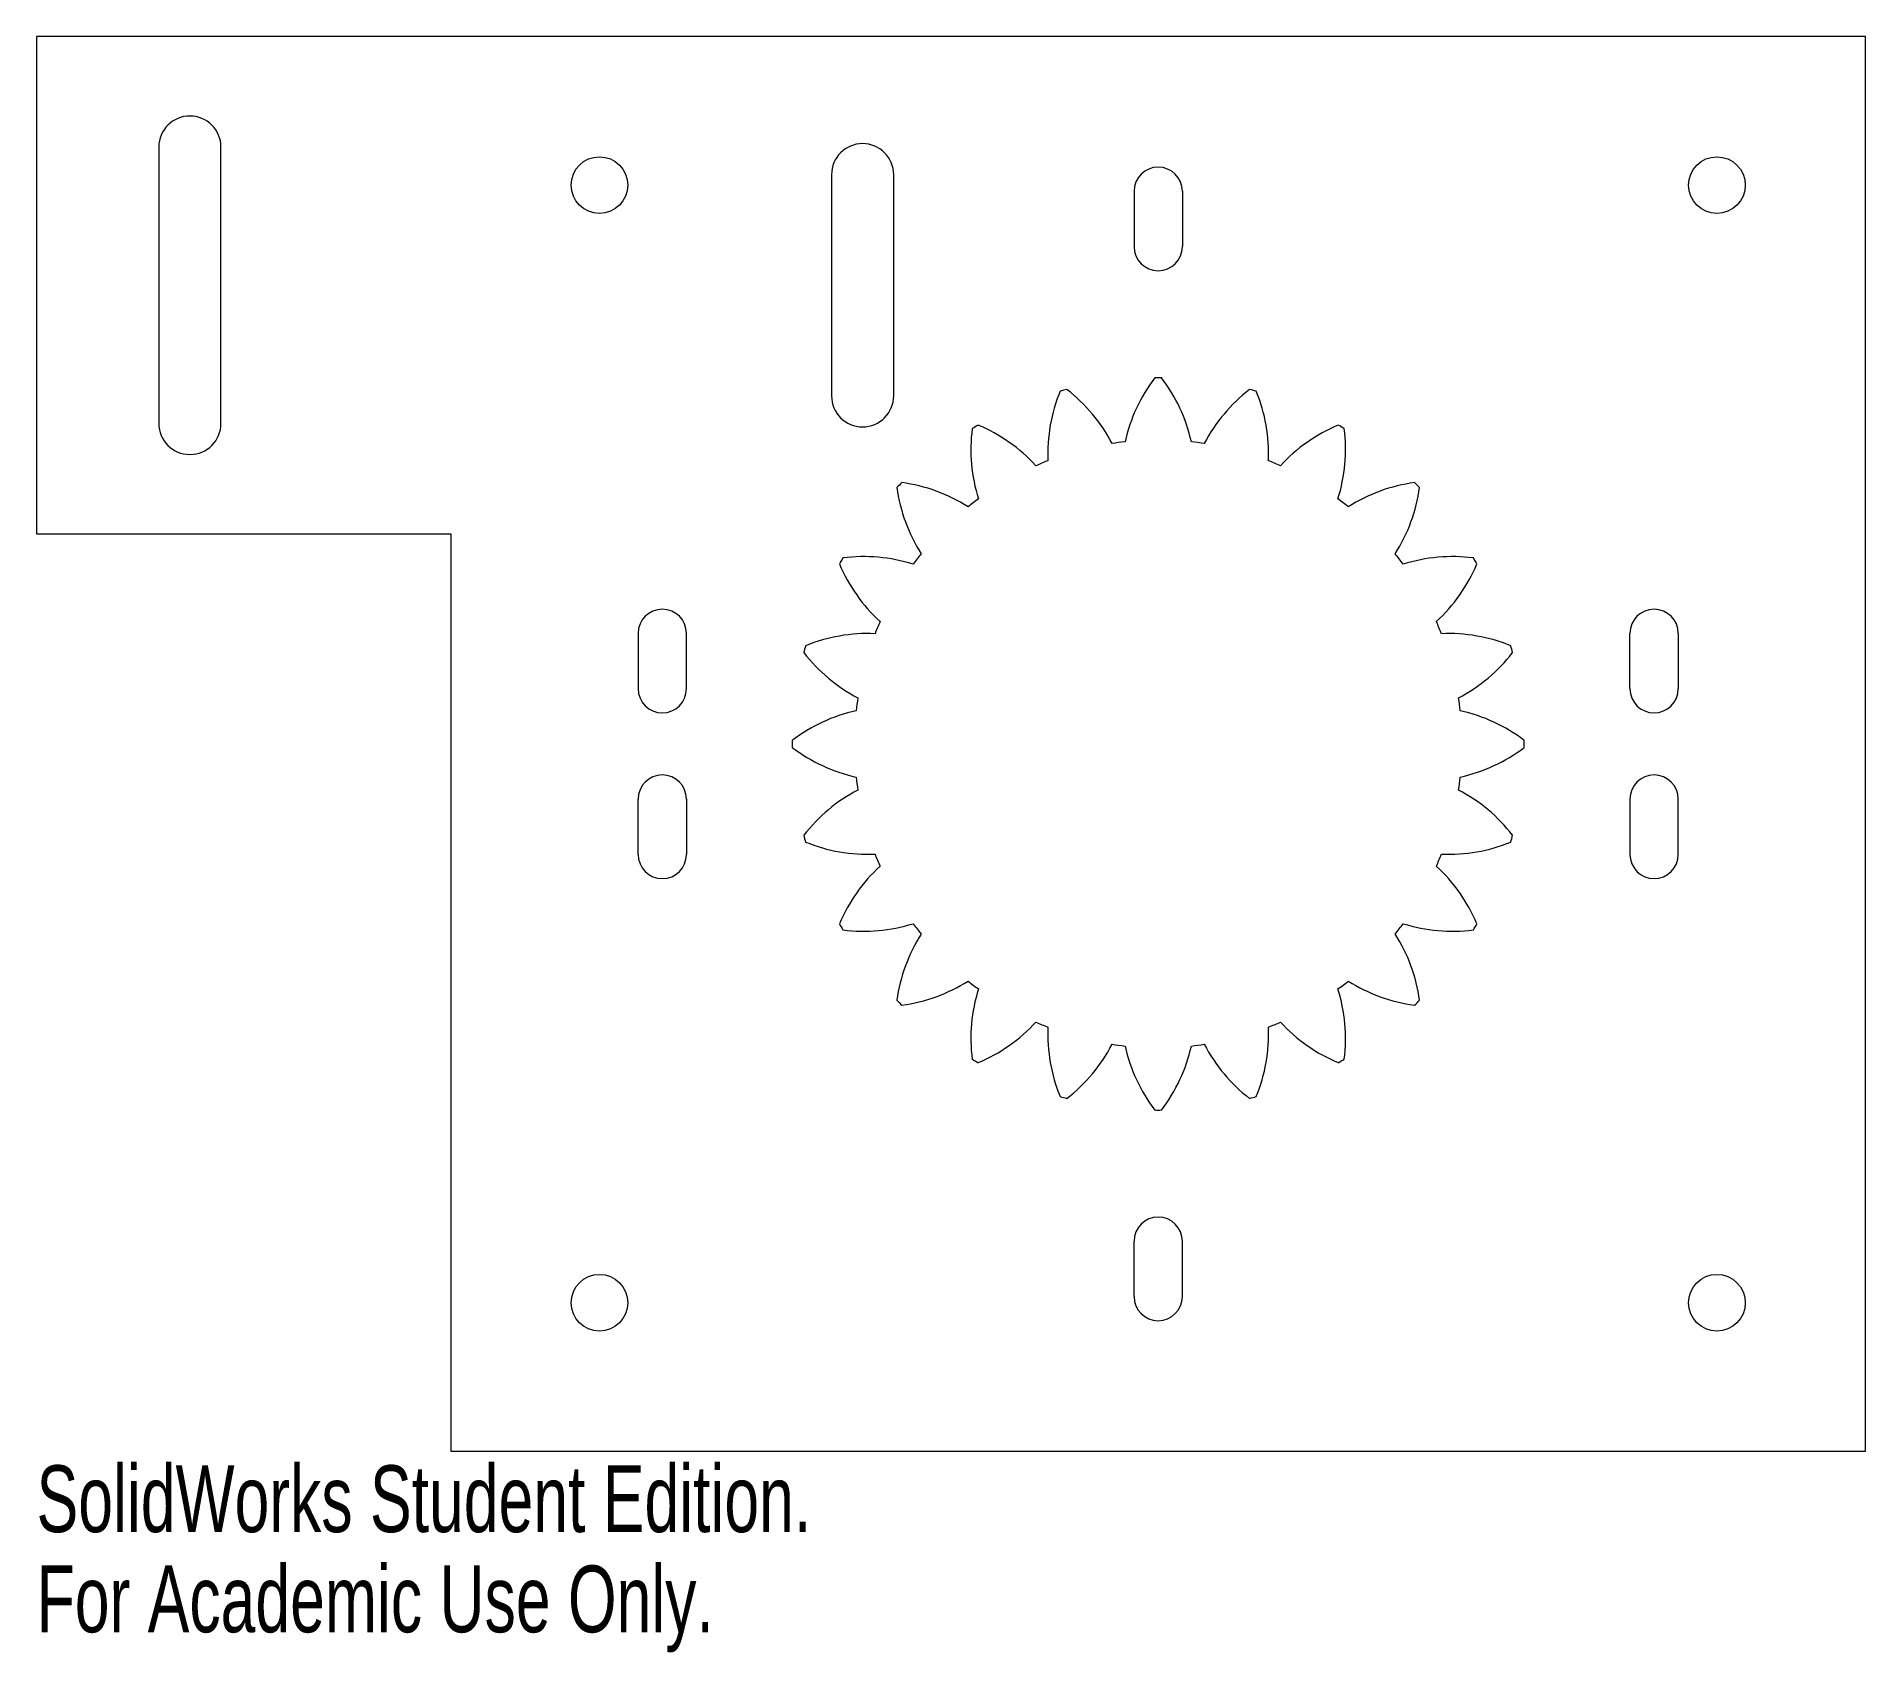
# Model space of a CAD drawing. Header units: millimetres. Extents: x -81 to 51, y -66 to 51.
import ezdxf

# ---------------------------------------------------------------- set-up
doc = ezdxf.new("R2010")
doc.units = ezdxf.units.MM
doc.styles.add('SLDTEXTSTYLE0', font='TXT', dxfattribs={"width": 0.7})

msp = doc.modelspace()

# ---------------------------------------------------------------- linework, layer by layer
at = {"color": 7, "linetype": 'Continuous', "lineweight": 15}
for p, q in [((51.2, 51.2), (-81.2, 51.2)), ((-81.2, 51.2), (-81.2, 15.2)), ((51.2, -51.2), (51.2, 51.2)), ((-72.35, 43.2), (-72.35, 23.2)), ((-67.85, 23.2), (-67.85, 43.2)), ((-23.65, 41.2), (-23.65, 25.2)), ((-19.15, 25.2), (-19.15, 41.2)), ((-1.75, 40), (-1.75, 36)), ((1.75, 40), (1.75, 36)), ((-81.2, 15.2), (-51.2, 15.2)), ((-51.2, 15.2), (-51.2, -51.2)), ((-37.65, 8), (-37.65, 4)), ((-34.15, 4), (-34.15, 8)), ((34.15, 4), (34.15, 8)), ((37.65, 8), (37.65, 4)), ((-37.65, -8), (-37.65, -4)), ((-34.15, -4), (-34.15, -8)), ((34.15, -4), (34.15, -8)), ((37.65, -8), (37.65, -4)), ((-1.75, -40), (-1.75, -36)), ((1.75, -40), (1.75, -36)), ((-51.2, -51.2), (51.2, -51.2))]:
    msp.add_line(p, q, dxfattribs=at)
for centre in [(-40.45, 40.45), (40.45, 40.45), (-40.45, -40.45), (40.45, -40.45)]:
    msp.add_circle(centre, 2.05, dxfattribs=at)
for centre, radius, start, end in [((-70.1, 43.2), 2.25, 0, 180), ((-21.4, 41.2), 2.25, 0, 180), ((0, 40), 1.75, 0, 180), ((0, 36), 1.75, 180, 0), ((9.31, 19.25), 12, 142.8145, 167.3817), ((0, 0), 26.5, 89.4555, 90.5445), ((-9.31, 19.25), 12, 12.6183, 37.1855), ((-21.4, 25.2), 2.25, 180, 0), ((4.01, 21), 12, 157.8145, 182.3817), ((0, 0), 26.5, 104.4555, 105.5445), ((-13.97, 16.18), 12, 27.6183, 52.1855), ((13.97, 16.18), 12, 127.8145, 152.3817), ((0, 0), 26.5, 74.4555, 75.5445), ((-4.01, 21), 12, 357.6183, 22.1855), ((-70.1, 23.2), 2.25, 180, 0), ((-1.56, 21.32), 12, 172.8145, 197.3817), ((0, 0), 26.5, 119.4555, 120.5445), ((-17.68, 12.01), 12, 42.6183, 67.1855), ((17.68, 12.01), 12, 112.8145, 137.3817), ((1.56, 21.32), 12, 342.6183, 7.1855), ((0, 0), 26.5, 59.4555, 60.5445), ((0, 0), 22, 96.2676, 98.7324), ((0, 0), 22, 81.2676, 83.7324), ((0, 0), 22, 111.2676, 113.7324), ((0, 0), 22, 66.2676, 68.7324), ((0, 0), 26.5, 134.4555, 135.5445), ((-7.03, 20.19), 12, 187.8145, 212.3817), ((-20.19, 7.03), 12, 57.6183, 82.1855), ((20.19, 7.03), 12, 97.8145, 122.3817), ((7.03, 20.19), 12, 327.6183, 352.1855), ((0, 0), 26.5, 44.4555, 45.5445), ((0, 0), 22, 126.2676, 128.7324), ((0, 0), 22, 51.2676, 53.7324), ((0, 0), 26.5, 149.4555, 150.5445), ((-21.32, 1.56), 12, 72.6183, 97.1855), ((0, 0), 22, 141.2676, 143.7324), ((0, 0), 22, 36.2676, 38.7324), ((21.32, 1.56), 12, 82.8145, 107.3817), ((0, 0), 26.5, 29.4555, 30.5445), ((-12.01, 17.68), 12, 202.8145, 227.3817), ((12.01, 17.68), 12, 312.6183, 337.1855), ((-35.9, 8), 1.75, 0, 180), ((35.9, 8), 1.75, 0, 180), ((-21, -4.01), 12, 87.6183, 112.1855), ((0, 0), 22, 156.2676, 158.7324), ((0, 0), 22, 21.2676, 23.7324), ((21, -4.01), 12, 67.8145, 92.3817), ((0, 0), 26.5, 164.4555, 165.5445), ((0, 0), 26.5, 14.4555, 15.5445), ((-16.18, 13.97), 12, 217.8145, 242.3817), ((16.18, 13.97), 12, 297.6183, 322.1855), ((-35.9, 4), 1.75, 180, 0), ((35.9, 4), 1.75, 180, 0), ((0, 0), 22, 171.2676, 173.7324), ((0, 0), 22, 6.2676, 8.7324), ((-19.25, -9.31), 12, 102.6183, 127.1855), ((19.25, -9.31), 12, 52.8145, 77.3817), ((0, 0), 26.5, 179.4555, 180.5445), ((0, 0), 26.5, 359.4555, 0.5445), ((-19.25, 9.31), 12, 232.8145, 257.3817), ((19.25, 9.31), 12, 282.6183, 307.1855), ((-35.9, -4), 1.75, 0, 180), ((0, 0), 22, 186.2676, 188.7324), ((0, 0), 22, 351.2676, 353.7324), ((35.9, -4), 1.75, 0, 180), ((-16.18, -13.97), 12, 117.6183, 142.1855), ((16.18, -13.97), 12, 37.8145, 62.3817), ((0, 0), 26.5, 194.4555, 195.5445), ((0, 0), 26.5, 344.4555, 345.5445), ((-21, 4.01), 12, 247.8145, 272.3817), ((21, 4.01), 12, 267.6183, 292.1855), ((-35.9, -8), 1.75, 180, 0), ((-12.01, -17.68), 12, 132.6183, 157.1855), ((0, 0), 22, 201.2676, 203.7324), ((0, 0), 22, 336.2676, 338.7324), ((12.01, -17.68), 12, 22.8145, 47.3817), ((35.9, -8), 1.75, 180, 0), ((0, 0), 26.5, 209.4555, 210.5445), ((-21.32, -1.56), 12, 262.8145, 287.3817), ((0, 0), 22, 216.2676, 218.7324), ((0, 0), 22, 321.2676, 323.7324), ((21.32, -1.56), 12, 252.6183, 277.1855), ((0, 0), 26.5, 329.4555, 330.5445), ((-7.03, -20.19), 12, 147.6183, 172.1855), ((7.03, -20.19), 12, 7.8145, 32.3817), ((-20.19, -7.03), 12, 277.8145, 302.3817), ((0, 0), 22, 231.2676, 233.7324), ((0, 0), 22, 306.2676, 308.7324), ((20.19, -7.03), 12, 237.6183, 262.1855), ((-1.56, -21.32), 12, 162.6183, 187.1855), ((1.56, -21.32), 12, 352.8145, 17.3817), ((0, 0), 26.5, 224.4555, 225.5445), ((0, 0), 26.5, 314.4555, 315.5445), ((-17.68, -12.01), 12, 292.8145, 317.3817), ((0, 0), 22, 246.2676, 248.7324), ((4.01, -21), 12, 177.6183, 202.1855), ((-4.01, -21), 12, 337.8145, 2.3817), ((0, 0), 22, 291.2676, 293.7324), ((17.68, -12.01), 12, 222.6183, 247.1855), ((-13.97, -16.18), 12, 307.8145, 332.3817), ((0, 0), 22, 261.2676, 263.7324), ((9.31, -19.25), 12, 192.6183, 217.1855), ((-9.31, -19.25), 12, 322.8145, 347.3817), ((0, 0), 22, 276.2676, 278.7324), ((13.97, -16.18), 12, 207.6183, 232.1855), ((0, 0), 26.5, 239.4555, 240.5445), ((0, 0), 26.5, 299.4555, 300.5445), ((0, 0), 26.5, 254.4555, 255.5445), ((0, 0), 26.5, 284.4555, 285.5445), ((0, 0), 26.5, 269.4555, 270.5445), ((0, -36), 1.75, 0, 180), ((0, -40), 1.75, 180, 0)]:
    msp.add_arc(centre, radius, start, end, dxfattribs=at)

# ---------------------------------------------------------------- texts
at = {"color": 7, "linetype": 'Continuous', "char_height": 4.8336, "attachment_point": 1, "style": 'SLDTEXTSTYLE0'}
for s, insert in [('SolidWorks Student Edition.', (-81.2, -52.22)), ('For Academic Use Only.', (-81.2, -59.47))]:
    msp.add_mtext(s, dxfattribs=dict(at, insert=insert))

doc.saveas('drawing.dxf')
